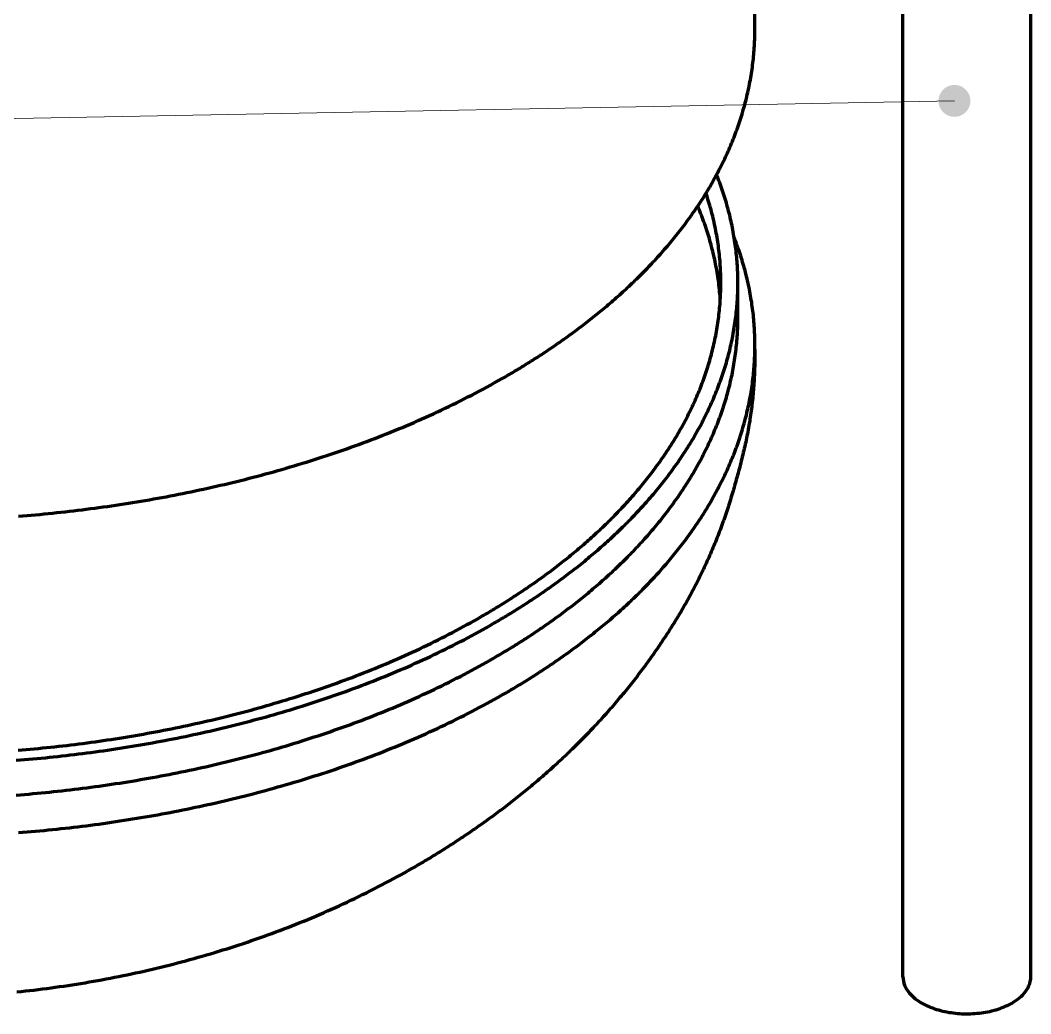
# Model space of a CAD drawing. Header units: millimetres. Extents: x 0 to 841, y 0 to 594.
# Drawn here: x 288.2 to 326.15, y 228.3 to 265.63 of the extents above; entities that cross this region are included whole.
import ezdxf

# ---------------------------------------------------------------- set-up
doc = ezdxf.new("R2010")
doc.units = ezdxf.units.MM
doc.layers.add('01-VISIBLE', color=7, linetype='CONTINUOUS', lineweight=70)
doc.layers.add('08-FINA', color=5, linetype='CONTINUOUS', lineweight=18)

msp = doc.modelspace()

# ---------------------------------------------------------------- hatches: boundary and pattern name
at = {"layer": '08-FINA'}
h = msp.add_hatch(color=7, dxfattribs=at)
h.dxf.hatch_style = 1
edge = h.paths.add_edge_path()
edge.add_arc((323.279, 262.595), 0.6, 0, 360)

# ---------------------------------------------------------------- linework, layer by layer
at = {"layer": '01-VISIBLE'}
for p, q in [((315.788, 265.299), (315.788, 369.81)), ((321.345, 229.688), (321.345, 366.773)), ((326.145, 229.688), (326.145, 366.773)), ((315.148, 254.456), (315.148, 255.762))]:
    msp.add_line(p, q, dxfattribs=at)
for points in [[(306.416, 252.235), (306.485, 252.275), (306.554, 252.315), (306.623, 252.356), (306.693, 252.397), (306.761, 252.437), (306.83, 252.479), (306.899, 252.52), (306.968, 252.561), (307.036, 252.603), (307.105, 252.645), (307.173, 252.687), (307.241, 252.729), (307.309, 252.772), (307.377, 252.814), (307.445, 252.857), (307.512, 252.9), (307.58, 252.943), (307.647, 252.987), (307.715, 253.03), (307.782, 253.074), (307.849, 253.118), (307.916, 253.162), (307.982, 253.207), (308.049, 253.251), (308.116, 253.296), (308.182, 253.341), (308.248, 253.386), (308.314, 253.432), (308.38, 253.477), (308.446, 253.523), (308.512, 253.569), (308.577, 253.615), (308.643, 253.662), (308.708, 253.708), (308.773, 253.755), (308.838, 253.802), (308.903, 253.849), (308.967, 253.897), (309.032, 253.944), (309.096, 253.992), (309.16, 254.04), (309.224, 254.089), (309.288, 254.137), (309.352, 254.186), (309.416, 254.235), (309.479, 254.284), (309.542, 254.333), (309.605, 254.383), (309.668, 254.432), (309.731, 254.482), (309.793, 254.533), (309.856, 254.583), (309.918, 254.634), (309.98, 254.684), (310.042, 254.735), (310.103, 254.787), (310.165, 254.838), (310.226, 254.89), (310.287, 254.942), (310.348, 254.994), (310.409, 255.046), (310.469, 255.099), (310.53, 255.152), (310.59, 255.205), (310.65, 255.258), (310.71, 255.311), (310.769, 255.365), (310.829, 255.419), (310.888, 255.473), (310.947, 255.528), (311.005, 255.582), (311.064, 255.637), (311.122, 255.692), (311.18, 255.747), (311.238, 255.803), (311.296, 255.859), (311.353, 255.915), (311.41, 255.971), (311.467, 256.027), (311.524, 256.084), (311.58, 256.141), (311.637, 256.198), (311.693, 256.255), (311.748, 256.313), (311.804, 256.371), (311.859, 256.429), (311.914, 256.487), (311.969, 256.546), (312.024, 256.605), (312.078, 256.664), (312.132, 256.723), (312.186, 256.782), (312.239, 256.842), (312.292, 256.902), (312.345, 256.962), (312.398, 257.023), (312.45, 257.083), (312.503, 257.144), (312.554, 257.205), (312.606, 257.267), (312.657, 257.328), (312.708, 257.39), (312.759, 257.452), (312.809, 257.515), (312.86, 257.577), (312.909, 257.64), (312.959, 257.703), (313.008, 257.766), (313.057, 257.83), (313.106, 257.894), (313.154, 257.958), (313.202, 258.022), (313.249, 258.087), (313.297, 258.151), (313.344, 258.216), (313.39, 258.282), (313.437, 258.347), (313.483, 258.413), (313.528, 258.479), (313.573, 258.545), (313.618, 258.611), (313.663, 258.678), (313.707, 258.745), (313.751, 258.812), (313.794, 258.879), (313.838, 258.947), (313.88, 259.015), (313.923, 259.083), (313.965, 259.151), (314.006, 259.22), (314.048, 259.288), (314.088, 259.357), (314.129, 259.427), (314.169, 259.496), (314.209, 259.566), (314.248, 259.636), (314.287, 259.706), (314.325, 259.776), (314.363, 259.847), (314.401, 259.918), (314.438, 259.989), (314.475, 260.06), (314.511, 260.131), (314.547, 260.203), (314.582, 260.275), (314.618, 260.347), (314.652, 260.419), (314.686, 260.492), (314.72, 260.565), (314.753, 260.638), (314.786, 260.711), (314.818, 260.784), (314.85, 260.858), (314.881, 260.932), (314.912, 261.006), (314.943, 261.08), (314.973, 261.154), (315.002, 261.229), (315.031, 261.304), (315.06, 261.378), (315.088, 261.454), (315.115, 261.529), (315.142, 261.604), (315.168, 261.68), (315.194, 261.756), (315.22, 261.832), (315.245, 261.908), (315.269, 261.985), (315.293, 262.061), (315.316, 262.138), (315.339, 262.215), (315.362, 262.292), (315.383, 262.369), (315.405, 262.446), (315.425, 262.524), (315.445, 262.601), (315.465, 262.679), (315.484, 262.757), (315.502, 262.835), (315.52, 262.913), (315.538, 262.991), (315.555, 263.07), (315.571, 263.148), (315.586, 263.227), (315.602, 263.306), (315.616, 263.385), (315.63, 263.464), (315.643, 263.543), (315.656, 263.622), (315.668, 263.701), (315.68, 263.78), (315.691, 263.86), (315.701, 263.939), (315.711, 264.019), (315.721, 264.098), (315.729, 264.178), (315.737, 264.258), (315.745, 264.338), (315.752, 264.418), (315.758, 264.498), (315.764, 264.578), (315.769, 264.658), (315.773, 264.738), (315.777, 264.818), (315.781, 264.898), (315.783, 264.978), (315.786, 265.058), (315.787, 265.138), (315.788, 265.218), (315.788, 265.299)], [(315.148, 255.762), (315.148, 255.842), (315.147, 255.922), (315.145, 256.002), (315.143, 256.082), (315.141, 256.162), (315.137, 256.242), (315.133, 256.322), (315.129, 256.402), (315.123, 256.482), (315.118, 256.562), (315.111, 256.642), (315.104, 256.721), (315.097, 256.801), (315.088, 256.881), (315.079, 256.96), (315.07, 257.04), (315.06, 257.119), (315.049, 257.199), (315.038, 257.278), (315.026, 257.357), (315.014, 257.436), (315.001, 257.515), (314.987, 257.594), (314.973, 257.673), (314.958, 257.751), (314.943, 257.83), (314.927, 257.908), (314.911, 257.987), (314.894, 258.065), (314.876, 258.143), (314.858, 258.221), (314.839, 258.299), (314.82, 258.376), (314.8, 258.454), (314.779, 258.531), (314.758, 258.609), (314.737, 258.686), (314.715, 258.763), (314.692, 258.839), (314.669, 258.916), (314.645, 258.992), (314.621, 259.069), (314.596, 259.145), (314.571, 259.221), (314.545, 259.297), (314.519, 259.372), (314.492, 259.448), (314.464, 259.523), (314.436, 259.598), (314.408, 259.673), (314.379, 259.747), (314.35, 259.822)], [(314.508, 255.762), (314.508, 255.844), (314.507, 255.925), (314.505, 256.007), (314.503, 256.088), (314.5, 256.17), (314.497, 256.252), (314.492, 256.333), (314.487, 256.414), (314.482, 256.496), (314.476, 256.577), (314.469, 256.658), (314.462, 256.74), (314.453, 256.821), (314.445, 256.902), (314.435, 256.983), (314.425, 257.064), (314.415, 257.145), (314.403, 257.226), (314.392, 257.306), (314.379, 257.387), (314.366, 257.467), (314.352, 257.548), (314.338, 257.628), (314.323, 257.708), (314.307, 257.788), (314.291, 257.868), (314.274, 257.948), (314.257, 258.028), (314.239, 258.107), (314.22, 258.187), (314.201, 258.266), (314.181, 258.345), (314.16, 258.424), (314.139, 258.503), (314.118, 258.582), (314.095, 258.66), (314.073, 258.738), (314.049, 258.817), (314.025, 258.895), (314.001, 258.972), (313.976, 259.05), (313.95, 259.127)], [(314.487, 255.109), (314.482, 255.19), (314.476, 255.271), (314.469, 255.352), (314.462, 255.433), (314.454, 255.513), (314.445, 255.594), (314.436, 255.675), (314.426, 255.755), (314.415, 255.836), (314.404, 255.916), (314.392, 255.996), (314.38, 256.076), (314.367, 256.157), (314.353, 256.237), (314.339, 256.316), (314.324, 256.396), (314.308, 256.476), (314.292, 256.555), (314.276, 256.635), (314.258, 256.714), (314.24, 256.793), (314.222, 256.872), (314.203, 256.951), (314.183, 257.03), (314.163, 257.108), (314.142, 257.187), (314.12, 257.265), (314.098, 257.343), (314.076, 257.421), (314.053, 257.499), (314.029, 257.576), (314.005, 257.654), (313.98, 257.731), (313.954, 257.808), (313.929, 257.885), (313.902, 257.962), (313.875, 258.038), (313.847, 258.115), (313.819, 258.191), (313.791, 258.267), (313.762, 258.342), (313.732, 258.418), (313.702, 258.493), (313.671, 258.568), (313.64, 258.643)], [(315.788, 253.411), (315.788, 253.492), (315.787, 253.573), (315.785, 253.655), (315.783, 253.736), (315.78, 253.817), (315.777, 253.899), (315.773, 253.98), (315.768, 254.061), (315.763, 254.142), (315.757, 254.223), (315.751, 254.304), (315.744, 254.385), (315.736, 254.466), (315.728, 254.547), (315.719, 254.628), (315.709, 254.709), (315.699, 254.79), (315.688, 254.87), (315.677, 254.951), (315.665, 255.031), (315.652, 255.111), (315.639, 255.192), (315.625, 255.272), (315.611, 255.352), (315.596, 255.432), (315.581, 255.512), (315.565, 255.591), (315.548, 255.671), (315.531, 255.751), (315.513, 255.83), (315.494, 255.909), (315.475, 255.988), (315.456, 256.067), (315.436, 256.146), (315.415, 256.225), (315.394, 256.303), (315.372, 256.381), (315.349, 256.46), (315.327, 256.538), (315.303, 256.616), (315.279, 256.693), (315.255, 256.771), (315.229, 256.848), (315.204, 256.925), (315.178, 257.002), (315.151, 257.079), (315.124, 257.156), (315.096, 257.232), (315.068, 257.309), (315.039, 257.385), (315.01, 257.461)], [(305.511, 243.221), (305.58, 243.261), (305.649, 243.301), (305.718, 243.342), (305.787, 243.382), (305.856, 243.423), (305.924, 243.464), (305.993, 243.506), (306.061, 243.547), (306.13, 243.589), (306.198, 243.631), (306.266, 243.673), (306.334, 243.715), (306.402, 243.757), (306.469, 243.8), (306.537, 243.843), (306.604, 243.886), (306.672, 243.929), (306.739, 243.973), (306.806, 244.016), (306.873, 244.06), (306.94, 244.104), (307.006, 244.149), (307.073, 244.193), (307.139, 244.238), (307.206, 244.283), (307.272, 244.328), (307.338, 244.373), (307.403, 244.419), (307.469, 244.464), (307.535, 244.51), (307.6, 244.556), (307.665, 244.603), (307.73, 244.649), (307.795, 244.696), (307.86, 244.743), (307.925, 244.79), (307.989, 244.838), (308.053, 244.885), (308.118, 244.933), (308.181, 244.981), (308.245, 245.03), (308.309, 245.078), (308.372, 245.127), (308.436, 245.176), (308.499, 245.225), (308.562, 245.274), (308.625, 245.324), (308.687, 245.374), (308.75, 245.424), (308.812, 245.474), (308.874, 245.525), (308.936, 245.575), (308.998, 245.626), (309.059, 245.678), (309.12, 245.729), (309.181, 245.781), (309.242, 245.832), (309.303, 245.885), (309.364, 245.937), (309.424, 245.989), (309.484, 246.042), (309.544, 246.095), (309.604, 246.149), (309.663, 246.202), (309.723, 246.256), (309.782, 246.31), (309.841, 246.364), (309.899, 246.418), (309.958, 246.473), (310.016, 246.528), (310.074, 246.583), (310.132, 246.638), (310.189, 246.694), (310.247, 246.75), (310.304, 246.806), (310.361, 246.862), (310.417, 246.919), (310.473, 246.976), (310.53, 247.033), (310.585, 247.09), (310.641, 247.147), (310.696, 247.205), (310.752, 247.263), (310.806, 247.322), (310.861, 247.38), (310.915, 247.439), (310.969, 247.498), (311.023, 247.557), (311.077, 247.617), (311.13, 247.676), (311.183, 247.736), (311.236, 247.797), (311.288, 247.857), (311.34, 247.918), (311.392, 247.979), (311.443, 248.04), (311.495, 248.101), (311.546, 248.163), (311.596, 248.225), (311.647, 248.287), (311.697, 248.35), (311.746, 248.412), (311.796, 248.475), (311.845, 248.539), (311.894, 248.602), (311.942, 248.666), (311.99, 248.73), (312.038, 248.794), (312.085, 248.858), (312.132, 248.923), (312.179, 248.988), (312.226, 249.053), (312.272, 249.119), (312.317, 249.184), (312.363, 249.25), (312.408, 249.316), (312.452, 249.383), (312.497, 249.45), (312.54, 249.516), (312.584, 249.584), (312.627, 249.651), (312.67, 249.719), (312.712, 249.787), (312.754, 249.855), (312.796, 249.923), (312.837, 249.992), (312.878, 250.061), (312.918, 250.13), (312.958, 250.199), (312.997, 250.269), (313.037, 250.338), (313.075, 250.408), (313.114, 250.479), (313.151, 250.549), (313.189, 250.62), (313.226, 250.691), (313.262, 250.762), (313.298, 250.834), (313.334, 250.905), (313.369, 250.977), (313.404, 251.049), (313.438, 251.122), (313.472, 251.194), (313.505, 251.267), (313.538, 251.34), (313.57, 251.413), (313.602, 251.486), (313.634, 251.56), (313.664, 251.634), (313.695, 251.708), (313.725, 251.782), (313.754, 251.857), (313.783, 251.931), (313.811, 252.006), (313.839, 252.081), (313.867, 252.156), (313.893, 252.232), (313.92, 252.307), (313.945, 252.383), (313.971, 252.459), (313.995, 252.535), (314.02, 252.611), (314.043, 252.688), (314.066, 252.764), (314.089, 252.841), (314.111, 252.918), (314.132, 252.995), (314.153, 253.073), (314.173, 253.15), (314.193, 253.227), (314.212, 253.305), (314.231, 253.383), (314.249, 253.461), (314.266, 253.539), (314.283, 253.617), (314.299, 253.696), (314.315, 253.774), (314.33, 253.853), (314.344, 253.932), (314.358, 254.01), (314.371, 254.089), (314.384, 254.168), (314.396, 254.247), (314.407, 254.327), (314.418, 254.406), (314.428, 254.485), (314.438, 254.565), (314.447, 254.644), (314.456, 254.724), (314.463, 254.803), (314.47, 254.883), (314.477, 254.963), (314.483, 255.043), (314.488, 255.122), (314.493, 255.202), (314.497, 255.282), (314.5, 255.362), (314.503, 255.442), (314.505, 255.522), (314.507, 255.602), (314.508, 255.682), (314.508, 255.762)], [(305.963, 242.96), (306.032, 243), (306.102, 243.04), (306.171, 243.081), (306.24, 243.121), (306.309, 243.162), (306.377, 243.203), (306.446, 243.245), (306.515, 243.286), (306.583, 243.328), (306.651, 243.37), (306.719, 243.412), (306.787, 243.454), (306.855, 243.496), (306.923, 243.539), (306.991, 243.582), (307.058, 243.625), (307.126, 243.668), (307.193, 243.712), (307.26, 243.755), (307.327, 243.799), (307.394, 243.843), (307.461, 243.887), (307.528, 243.932), (307.594, 243.976), (307.661, 244.021), (307.727, 244.066), (307.793, 244.111), (307.859, 244.157), (307.925, 244.203), (307.99, 244.248), (308.056, 244.295), (308.121, 244.341), (308.187, 244.387), (308.252, 244.434), (308.317, 244.481), (308.381, 244.528), (308.446, 244.575), (308.51, 244.623), (308.575, 244.671), (308.639, 244.719), (308.703, 244.767), (308.767, 244.815), (308.83, 244.864), (308.894, 244.913), (308.957, 244.962), (309.021, 245.011), (309.084, 245.06), (309.146, 245.11), (309.209, 245.16), (309.272, 245.21), (309.334, 245.26), (309.396, 245.311), (309.458, 245.362), (309.52, 245.413), (309.581, 245.464), (309.643, 245.515), (309.704, 245.567), (309.765, 245.619), (309.826, 245.671), (309.886, 245.723), (309.947, 245.776), (310.007, 245.829), (310.067, 245.882), (310.127, 245.935), (310.187, 245.988), (310.246, 246.042), (310.305, 246.096), (310.364, 246.15), (310.423, 246.205), (310.482, 246.259), (310.54, 246.314), (310.598, 246.369), (310.656, 246.425), (310.714, 246.48), (310.771, 246.536), (310.828, 246.592), (310.885, 246.648), (310.942, 246.705), (310.999, 246.762), (311.055, 246.819), (311.111, 246.876), (311.167, 246.933), (311.223, 246.991), (311.278, 247.049), (311.333, 247.107), (311.388, 247.165), (311.442, 247.224), (311.497, 247.283), (311.551, 247.342), (311.604, 247.401), (311.658, 247.461), (311.711, 247.521), (311.764, 247.581), (311.817, 247.641), (311.869, 247.702), (311.921, 247.763), (311.973, 247.824), (312.025, 247.885), (312.076, 247.947), (312.127, 248.008), (312.178, 248.07), (312.228, 248.133), (312.278, 248.195), (312.328, 248.258), (312.377, 248.321), (312.426, 248.384), (312.475, 248.448), (312.524, 248.512), (312.572, 248.576), (312.62, 248.64), (312.667, 248.704), (312.715, 248.769), (312.761, 248.834), (312.808, 248.899), (312.854, 248.965), (312.9, 249.03), (312.945, 249.096), (312.991, 249.162), (313.035, 249.229), (313.08, 249.296), (313.124, 249.362), (313.167, 249.43), (313.211, 249.497), (313.254, 249.565), (313.296, 249.632), (313.338, 249.701), (313.38, 249.769), (313.422, 249.837), (313.463, 249.906), (313.503, 249.975), (313.543, 250.045), (313.583, 250.114), (313.623, 250.184), (313.662, 250.254), (313.7, 250.324), (313.738, 250.394), (313.776, 250.465), (313.813, 250.536), (313.85, 250.607), (313.887, 250.679), (313.923, 250.75), (313.958, 250.822), (313.993, 250.894), (314.028, 250.966), (314.062, 251.039), (314.096, 251.111), (314.129, 251.184), (314.162, 251.257), (314.194, 251.33), (314.226, 251.404), (314.257, 251.478), (314.288, 251.552), (314.319, 251.626), (314.349, 251.7), (314.378, 251.774), (314.407, 251.849), (314.435, 251.924), (314.463, 251.999), (314.491, 252.074), (314.518, 252.15), (314.544, 252.225), (314.57, 252.301), (314.595, 252.377), (314.62, 252.453), (314.644, 252.53), (314.668, 252.606), (314.691, 252.683), (314.714, 252.76), (314.736, 252.837), (314.758, 252.914), (314.779, 252.991), (314.799, 253.069), (314.819, 253.146), (314.839, 253.224), (314.857, 253.302), (314.876, 253.38), (314.893, 253.458), (314.91, 253.536), (314.927, 253.615), (314.943, 253.693), (314.958, 253.772), (314.973, 253.85), (314.987, 253.929), (315.001, 254.008), (315.014, 254.087), (315.026, 254.166), (315.038, 254.246), (315.049, 254.325), (315.06, 254.404), (315.07, 254.484), (315.079, 254.563), (315.088, 254.643), (315.096, 254.723), (315.104, 254.802), (315.111, 254.882), (315.118, 254.962), (315.123, 255.042), (315.129, 255.122), (315.133, 255.202), (315.137, 255.282), (315.141, 255.362), (315.143, 255.442), (315.145, 255.522), (315.147, 255.602), (315.148, 255.682), (315.148, 255.762)], [(305.963, 241.653), (306.032, 241.693), (306.102, 241.734), (306.171, 241.774), (306.24, 241.815), (306.309, 241.856), (306.377, 241.897), (306.446, 241.938), (306.515, 241.98), (306.583, 242.021), (306.651, 242.063), (306.719, 242.105), (306.787, 242.148), (306.855, 242.19), (306.923, 242.233), (306.991, 242.275), (307.058, 242.318), (307.126, 242.362), (307.193, 242.405), (307.26, 242.449), (307.327, 242.493), (307.394, 242.537), (307.461, 242.581), (307.528, 242.625), (307.594, 242.67), (307.661, 242.715), (307.727, 242.76), (307.793, 242.805), (307.859, 242.851), (307.925, 242.896), (307.99, 242.942), (308.056, 242.988), (308.121, 243.034), (308.187, 243.081), (308.252, 243.128), (308.317, 243.174), (308.381, 243.222), (308.446, 243.269), (308.51, 243.316), (308.575, 243.364), (308.639, 243.412), (308.703, 243.46), (308.767, 243.509), (308.83, 243.557), (308.894, 243.606), (308.957, 243.655), (309.021, 243.704), (309.084, 243.754), (309.146, 243.804), (309.209, 243.853), (309.272, 243.904), (309.334, 243.954), (309.396, 244.004), (309.458, 244.055), (309.52, 244.106), (309.581, 244.157), (309.643, 244.209), (309.704, 244.261), (309.765, 244.313), (309.826, 244.365), (309.886, 244.417), (309.947, 244.47), (310.007, 244.522), (310.067, 244.575), (310.127, 244.629), (310.187, 244.682), (310.246, 244.736), (310.305, 244.79), (310.364, 244.844), (310.423, 244.898), (310.482, 244.953), (310.54, 245.008), (310.598, 245.063), (310.656, 245.118), (310.714, 245.174), (310.771, 245.23), (310.828, 245.286), (310.885, 245.342), (310.942, 245.398), (310.999, 245.455), (311.055, 245.512), (311.111, 245.569), (311.167, 245.627), (311.223, 245.685), (311.278, 245.742), (311.333, 245.801), (311.388, 245.859), (311.442, 245.918), (311.497, 245.977), (311.551, 246.036), (311.604, 246.095), (311.658, 246.155), (311.711, 246.215), (311.764, 246.275), (311.817, 246.335), (311.869, 246.396), (311.921, 246.456), (311.973, 246.517), (312.025, 246.579), (312.076, 246.64), (312.127, 246.702), (312.178, 246.764), (312.228, 246.826), (312.278, 246.889), (312.328, 246.952), (312.377, 247.015), (312.426, 247.078), (312.475, 247.141), (312.524, 247.205), (312.572, 247.269), (312.62, 247.333), (312.667, 247.398), (312.715, 247.463), (312.761, 247.528), (312.808, 247.593), (312.854, 247.658), (312.9, 247.724), (312.945, 247.79), (312.991, 247.856), (313.035, 247.922), (313.08, 247.989), (313.124, 248.056), (313.167, 248.123), (313.211, 248.191), (313.254, 248.258), (313.296, 248.326), (313.338, 248.394), (313.38, 248.463), (313.422, 248.531), (313.463, 248.6), (313.503, 248.669), (313.543, 248.738), (313.583, 248.808), (313.623, 248.877), (313.662, 248.947), (313.7, 249.018), (313.738, 249.088), (313.776, 249.159), (313.813, 249.23), (313.85, 249.301), (313.887, 249.372), (313.923, 249.444), (313.958, 249.515), (313.993, 249.587), (314.028, 249.66), (314.062, 249.732), (314.096, 249.805), (314.129, 249.878), (314.162, 249.951), (314.194, 250.024), (314.226, 250.098), (314.257, 250.171), (314.288, 250.245), (314.319, 250.319), (314.349, 250.394), (314.378, 250.468), (314.407, 250.543), (314.435, 250.618), (314.463, 250.693), (314.491, 250.768), (314.518, 250.843), (314.544, 250.919), (314.57, 250.995), (314.595, 251.071), (314.62, 251.147), (314.644, 251.223), (314.668, 251.3), (314.691, 251.377), (314.714, 251.453), (314.736, 251.53), (314.758, 251.608), (314.779, 251.685), (314.799, 251.762), (314.819, 251.84), (314.839, 251.918), (314.857, 251.995), (314.876, 252.073), (314.893, 252.152), (314.91, 252.23), (314.927, 252.308), (314.943, 252.387), (314.958, 252.465), (314.973, 252.544), (314.987, 252.623), (315.001, 252.702), (315.014, 252.781), (315.026, 252.86), (315.038, 252.939), (315.049, 253.019), (315.06, 253.098), (315.07, 253.177), (315.079, 253.257), (315.088, 253.337), (315.096, 253.416), (315.104, 253.496), (315.111, 253.576), (315.118, 253.656), (315.123, 253.735), (315.129, 253.815), (315.133, 253.895), (315.137, 253.975), (315.141, 254.055), (315.143, 254.135), (315.145, 254.216), (315.147, 254.296), (315.148, 254.376), (315.148, 254.456)], [(315.787, 253.269), (315.787, 253.189), (315.786, 253.109), (315.785, 253.029), (315.784, 252.949), (315.783, 252.869), (315.781, 252.789), (315.78, 252.709), (315.778, 252.629), (315.775, 252.549), (315.773, 252.469), (315.77, 252.389), (315.766, 252.309), (315.763, 252.229), (315.758, 252.149), (315.754, 252.069), (315.749, 251.99), (315.744, 251.91), (315.738, 251.83), (315.732, 251.75), (315.725, 251.67), (315.718, 251.591), (315.711, 251.511), (315.703, 251.431), (315.695, 251.352), (315.686, 251.272), (315.677, 251.193), (315.668, 251.113), (315.658, 251.034), (315.648, 250.954), (315.637, 250.875), (315.626, 250.796), (315.614, 250.717), (315.602, 250.638), (315.59, 250.559), (315.577, 250.48), (315.563, 250.401), (315.549, 250.322), (315.535, 250.243), (315.52, 250.164), (315.505, 250.086), (315.489, 250.007), (315.473, 249.929), (315.457, 249.851), (315.44, 249.772), (315.423, 249.694), (315.406, 249.616), (315.388, 249.538), (315.369, 249.46), (315.351, 249.382), (315.332, 249.305), (315.313, 249.227), (315.294, 249.149), (315.274, 249.072), (315.255, 248.994), (315.235, 248.917), (315.215, 248.839), (315.194, 248.762), (315.174, 248.684), (315.153, 248.607), (315.132, 248.53), (315.111, 248.453), (315.089, 248.376), (315.068, 248.298), (315.046, 248.221), (315.024, 248.144), (315.002, 248.068), (314.98, 247.991), (314.957, 247.914), (314.934, 247.837), (314.911, 247.761), (314.888, 247.684), (314.865, 247.608), (314.841, 247.531), (314.817, 247.455), (314.793, 247.379), (314.768, 247.302), (314.743, 247.226), (314.718, 247.15), (314.693, 247.074), (314.667, 246.999), (314.641, 246.923), (314.614, 246.848), (314.587, 246.772), (314.56, 246.697), (314.533, 246.622), (314.505, 246.547), (314.477, 246.472), (314.448, 246.397), (314.419, 246.322), (314.39, 246.248), (314.361, 246.174), (314.331, 246.099), (314.301, 246.025), (314.27, 245.951), (314.24, 245.877), (314.209, 245.803), (314.179, 245.729), (314.148, 245.655), (314.116, 245.582), (314.084, 245.508), (314.052, 245.435), (314.019, 245.362), (313.986, 245.289), (313.953, 245.217), (313.919, 245.144), (313.886, 245.071), (313.851, 244.999), (313.817, 244.927), (313.782, 244.855), (313.747, 244.783), (313.712, 244.711), (313.676, 244.639), (313.64, 244.568), (313.604, 244.496), (313.567, 244.425), (313.531, 244.354), (313.494, 244.283), (313.456, 244.213), (313.419, 244.142), (313.381, 244.071), (313.342, 244.001), (313.304, 243.931), (313.265, 243.861), (313.226, 243.791), (313.187, 243.721), (313.147, 243.652), (313.108, 243.582), (313.067, 243.513), (313.027, 243.444), (312.987, 243.375), (312.946, 243.306), (312.905, 243.238), (312.863, 243.169), (312.822, 243.101), (312.78, 243.032), (312.738, 242.964), (312.695, 242.896), (312.653, 242.829), (312.61, 242.761), (312.567, 242.694), (312.524, 242.626), (312.48, 242.559), (312.437, 242.492), (312.393, 242.425), (312.348, 242.358), (312.304, 242.292), (312.259, 242.225), (312.215, 242.159), (312.17, 242.093), (312.124, 242.027), (312.079, 241.961), (312.033, 241.895), (311.987, 241.83), (311.941, 241.764), (311.895, 241.699), (311.848, 241.634), (311.802, 241.569), (311.755, 241.504), (311.707, 241.44), (311.66, 241.375), (311.613, 241.311), (311.565, 241.247), (311.517, 241.183), (311.469, 241.119), (311.42, 241.055), (311.372, 240.991), (311.323, 240.928), (311.274, 240.865), (311.224, 240.802), (311.175, 240.739), (311.125, 240.676), (311.076, 240.613), (311.026, 240.551), (310.975, 240.489), (310.925, 240.426), (310.874, 240.364), (310.823, 240.303), (310.772, 240.241), (310.721, 240.179), (310.67, 240.118), (310.618, 240.057), (310.566, 239.996), (310.514, 239.935), (310.462, 239.874), (310.41, 239.814), (310.357, 239.754), (310.305, 239.693), (310.252, 239.633), (310.199, 239.574), (310.145, 239.514), (310.092, 239.454), (310.038, 239.395), (309.984, 239.336), (309.93, 239.277), (309.876, 239.218), (309.821, 239.16), (309.767, 239.101), (309.712, 239.043), (309.657, 238.985), (309.602, 238.927), (309.546, 238.869), (309.491, 238.811), (309.435, 238.754), (309.379, 238.697), (309.323, 238.639), (309.267, 238.583), (309.21, 238.526), (309.154, 238.469), (309.097, 238.413), (309.04, 238.357), (308.983, 238.3), (308.926, 238.245), (308.868, 238.189), (308.811, 238.133), (308.753, 238.078), (308.695, 238.023), (308.637, 237.968), (308.578, 237.913), (308.52, 237.858), (308.461, 237.804), (308.403, 237.749), (308.344, 237.695), (308.285, 237.641), (308.225, 237.587), (308.166, 237.534), (308.106, 237.48), (308.047, 237.427), (307.987, 237.374), (307.927, 237.321), (307.867, 237.268), (307.806, 237.216), (307.746, 237.163), (307.685, 237.111), (307.625, 237.059), (307.564, 237.007), (307.503, 236.955), (307.441, 236.904), (307.38, 236.852), (307.319, 236.801), (307.257, 236.75), (307.195, 236.699), (307.133, 236.649), (307.071, 236.598), (307.009, 236.548), (306.947, 236.498), (306.884, 236.448), (306.821, 236.398), (306.759, 236.348), (306.696, 236.299), (306.633, 236.249), (306.57, 236.2), (306.506, 236.151), (306.443, 236.102), (306.379, 236.054), (306.316, 236.005), (306.252, 235.957), (306.188, 235.909), (306.124, 235.861), (306.06, 235.813), (305.995, 235.766), (305.931, 235.718), (305.866, 235.671), (305.801, 235.624), (305.737, 235.577), (305.672, 235.53), (305.607, 235.484), (305.541, 235.437), (305.476, 235.391), (305.411, 235.345), (305.345, 235.299), (305.279, 235.254), (305.214, 235.208), (305.148, 235.163), (305.082, 235.117), (305.015, 235.072), (304.949, 235.028), (304.883, 234.983), (304.816, 234.938), (304.75, 234.894), (304.683, 234.85), (304.616, 234.806), (304.549, 234.762), (304.482, 234.718), (304.415, 234.675), (304.348, 234.631), (304.28, 234.588), (304.213, 234.545), (304.145, 234.503), (304.077, 234.46), (304.01, 234.417), (303.942, 234.375), (303.874, 234.333), (303.805, 234.291), (303.737, 234.249), (303.669, 234.208), (303.6, 234.166), (303.532, 234.125), (303.463, 234.084), (303.394, 234.043), (303.326, 234.002), (303.257, 233.961), (303.188, 233.921), (303.118, 233.881), (303.049, 233.841)], [(306.416, 240.347), (306.485, 240.387), (306.554, 240.427), (306.623, 240.468), (306.693, 240.509), (306.761, 240.55), (306.83, 240.591), (306.899, 240.632), (306.968, 240.673), (307.036, 240.715), (307.105, 240.757), (307.173, 240.799), (307.241, 240.841), (307.309, 240.884), (307.377, 240.926), (307.445, 240.969), (307.512, 241.012), (307.58, 241.055), (307.647, 241.099), (307.715, 241.142), (307.782, 241.186), (307.849, 241.23), (307.916, 241.274), (307.982, 241.319), (308.049, 241.363), (308.116, 241.408), (308.182, 241.453), (308.248, 241.498), (308.314, 241.544), (308.38, 241.589), (308.446, 241.635), (308.512, 241.681), (308.577, 241.727), (308.643, 241.774), (308.708, 241.82), (308.773, 241.867), (308.838, 241.914), (308.903, 241.961), (308.967, 242.009), (309.032, 242.057), (309.096, 242.104), (309.16, 242.152), (309.224, 242.201), (309.288, 242.249), (309.352, 242.298), (309.416, 242.347), (309.479, 242.396), (309.542, 242.445), (309.605, 242.495), (309.668, 242.544), (309.731, 242.594), (309.793, 242.645), (309.856, 242.695), (309.918, 242.746), (309.98, 242.796), (310.042, 242.847), (310.103, 242.899), (310.165, 242.95), (310.226, 243.002), (310.287, 243.054), (310.348, 243.106), (310.409, 243.158), (310.469, 243.211), (310.53, 243.264), (310.59, 243.317), (310.65, 243.37), (310.71, 243.423), (310.769, 243.477), (310.829, 243.531), (310.888, 243.585), (310.947, 243.64), (311.005, 243.694), (311.064, 243.749), (311.122, 243.804), (311.18, 243.859), (311.238, 243.915), (311.296, 243.971), (311.353, 244.027), (311.41, 244.083), (311.467, 244.139), (311.524, 244.196), (311.58, 244.253), (311.637, 244.31), (311.693, 244.367), (311.748, 244.425), (311.804, 244.483), (311.859, 244.541), (311.914, 244.599), (311.969, 244.658), (312.024, 244.717), (312.078, 244.776), (312.132, 244.835), (312.186, 244.894), (312.239, 244.954), (312.292, 245.014), (312.345, 245.074), (312.398, 245.135), (312.45, 245.195), (312.503, 245.256), (312.554, 245.317), (312.606, 245.379), (312.657, 245.44), (312.708, 245.502), (312.759, 245.564), (312.809, 245.627), (312.86, 245.689), (312.909, 245.752), (312.959, 245.815), (313.008, 245.879), (313.057, 245.942), (313.106, 246.006), (313.154, 246.07), (313.202, 246.134), (313.249, 246.199), (313.297, 246.263), (313.344, 246.328), (313.39, 246.394), (313.437, 246.459), (313.483, 246.525), (313.528, 246.591), (313.573, 246.657), (313.618, 246.723), (313.663, 246.79), (313.707, 246.857), (313.751, 246.924), (313.794, 246.991), (313.838, 247.059), (313.88, 247.127), (313.923, 247.195), (313.965, 247.263), (314.006, 247.332), (314.048, 247.4), (314.088, 247.469), (314.129, 247.539), (314.169, 247.608), (314.209, 247.678), (314.248, 247.748), (314.287, 247.818), (314.325, 247.888), (314.363, 247.959), (314.401, 248.03), (314.438, 248.101), (314.475, 248.172), (314.511, 248.243), (314.547, 248.315), (314.582, 248.387), (314.618, 248.459), (314.652, 248.531), (314.686, 248.604), (314.72, 248.677), (314.753, 248.75), (314.786, 248.823), (314.818, 248.896), (314.85, 248.97), (314.881, 249.044), (314.912, 249.118), (314.943, 249.192), (314.973, 249.266), (315.002, 249.341), (315.031, 249.416), (315.06, 249.491), (315.088, 249.566), (315.115, 249.641), (315.142, 249.717), (315.168, 249.792), (315.194, 249.868), (315.22, 249.944), (315.245, 250.02), (315.269, 250.097), (315.293, 250.173), (315.316, 250.25), (315.339, 250.327), (315.362, 250.404), (315.383, 250.481), (315.405, 250.558), (315.425, 250.636), (315.445, 250.713), (315.465, 250.791), (315.484, 250.869), (315.502, 250.947), (315.52, 251.025), (315.538, 251.104), (315.555, 251.182), (315.571, 251.26), (315.586, 251.339), (315.602, 251.418), (315.616, 251.497), (315.63, 251.576), (315.643, 251.655), (315.656, 251.734), (315.668, 251.813), (315.68, 251.892), (315.691, 251.972), (315.701, 252.051), (315.711, 252.131), (315.721, 252.211), (315.729, 252.29), (315.737, 252.37), (315.745, 252.45), (315.752, 252.53), (315.758, 252.61), (315.764, 252.69), (315.769, 252.77), (315.773, 252.85), (315.777, 252.93), (315.781, 253.01), (315.783, 253.09), (315.786, 253.17), (315.787, 253.25), (315.788, 253.331), (315.788, 253.411)], [(288.14, 246.995), (288.299, 247.008), (288.459, 247.021), (288.618, 247.035), (288.777, 247.049), (288.936, 247.064), (289.095, 247.079), (289.254, 247.095), (289.412, 247.111), (289.571, 247.128), (289.73, 247.145), (289.889, 247.162), (290.047, 247.18), (290.206, 247.199), (290.365, 247.218), (290.523, 247.237), (290.682, 247.257), (290.84, 247.278), (290.998, 247.299), (291.157, 247.32), (291.315, 247.342), (291.473, 247.364), (291.631, 247.387), (291.789, 247.41), (291.947, 247.434), (292.105, 247.458), (292.262, 247.483), (292.42, 247.508), (292.578, 247.534), (292.735, 247.56), (292.893, 247.587), (293.05, 247.614), (293.207, 247.642), (293.365, 247.67), (293.522, 247.699), (293.679, 247.728), (293.836, 247.758), (293.992, 247.788), (294.149, 247.819), (294.306, 247.85), (294.462, 247.882), (294.619, 247.914), (294.775, 247.947), (294.931, 247.98), (295.087, 248.013), (295.243, 248.048), (295.399, 248.083), (295.555, 248.118), (295.71, 248.154), (295.866, 248.19), (296.021, 248.227), (296.177, 248.264), (296.332, 248.302), (296.487, 248.34), (296.642, 248.379), (296.796, 248.419), (296.951, 248.459), (297.105, 248.499), (297.26, 248.54), (297.414, 248.582), (297.568, 248.624), (297.722, 248.667), (297.876, 248.71), (298.029, 248.754), (298.183, 248.798), (298.336, 248.843), (298.489, 248.888), (298.642, 248.934), (298.795, 248.981), (298.947, 249.028), (299.1, 249.076), (299.252, 249.124), (299.404, 249.173), (299.556, 249.222), (299.708, 249.272), (299.859, 249.322), (300.01, 249.373), (300.161, 249.425), (300.312, 249.477), (300.463, 249.53), (300.614, 249.583), (300.764, 249.637), (300.914, 249.692), (301.064, 249.747), (301.213, 249.803), (301.363, 249.859), (301.512, 249.916), (301.661, 249.974), (301.81, 250.032), (301.958, 250.091), (302.107, 250.15), (302.254, 250.21), (302.402, 250.271), (302.55, 250.332), (302.697, 250.394), (302.844, 250.456), (302.991, 250.52), (303.137, 250.583), (303.283, 250.648), (303.429, 250.713), (303.574, 250.779), (303.72, 250.845), (303.865, 250.912), (304.009, 250.98), (304.154, 251.048), (304.298, 251.117), (304.441, 251.187), (304.585, 251.257), (304.728, 251.328), (304.87, 251.4), (305.013, 251.472), (305.155, 251.545), (305.296, 251.619), (305.438, 251.693), (305.579, 251.769), (305.719, 251.845), (305.859, 251.921), (305.999, 251.998), (306.138, 252.076), (306.277, 252.155), (306.416, 252.235)], [(288.053, 237.825), (288.209, 237.837), (288.365, 237.85), (288.521, 237.864), (288.677, 237.878), (288.833, 237.892), (288.989, 237.907), (289.144, 237.923), (289.3, 237.938), (289.456, 237.955), (289.611, 237.971), (289.767, 237.989), (289.922, 238.006), (290.078, 238.024), (290.233, 238.043), (290.388, 238.062), (290.544, 238.082), (290.699, 238.102), (290.854, 238.122), (291.009, 238.143), (291.164, 238.164), (291.319, 238.186), (291.474, 238.209), (291.629, 238.232), (291.784, 238.255), (291.938, 238.279), (292.093, 238.303), (292.247, 238.328), (292.402, 238.353), (292.556, 238.379), (292.711, 238.405), (292.865, 238.432), (293.019, 238.459), (293.173, 238.486), (293.327, 238.514), (293.481, 238.543), (293.635, 238.572), (293.788, 238.602), (293.942, 238.632), (294.095, 238.662), (294.249, 238.693), (294.402, 238.725), (294.555, 238.757), (294.708, 238.79), (294.861, 238.823), (295.014, 238.856), (295.167, 238.89), (295.319, 238.925), (295.472, 238.96), (295.624, 238.996), (295.777, 239.032), (295.929, 239.068), (296.081, 239.106), (296.233, 239.143), (296.385, 239.181), (296.536, 239.22), (296.688, 239.259), (296.839, 239.299), (296.99, 239.339), (297.141, 239.38), (297.292, 239.421), (297.443, 239.463), (297.594, 239.505), (297.744, 239.548), (297.895, 239.592), (298.045, 239.636), (298.195, 239.68), (298.345, 239.725), (298.494, 239.771), (298.644, 239.817), (298.793, 239.864), (298.943, 239.911), (299.092, 239.959), (299.24, 240.007), (299.389, 240.056), (299.538, 240.105), (299.686, 240.155), (299.834, 240.206), (299.982, 240.257), (300.13, 240.309), (300.277, 240.361), (300.424, 240.414), (300.571, 240.468), (300.718, 240.522), (300.865, 240.576), (301.011, 240.632), (301.158, 240.687), (301.304, 240.744), (301.449, 240.801), (301.595, 240.858), (301.74, 240.917), (301.885, 240.975), (302.03, 241.035), (302.174, 241.095), (302.319, 241.156), (302.463, 241.217), (302.607, 241.279), (302.75, 241.341), (302.893, 241.404), (303.036, 241.468), (303.179, 241.532), (303.321, 241.598), (303.463, 241.663), (303.605, 241.73), (303.746, 241.797), (303.887, 241.864), (304.028, 241.932), (304.169, 242.001), (304.309, 242.071), (304.449, 242.141), (304.588, 242.212), (304.727, 242.284), (304.866, 242.356), (305.005, 242.429), (305.143, 242.503), (305.28, 242.577), (305.418, 242.652), (305.555, 242.728), (305.691, 242.805), (305.827, 242.882), (305.963, 242.96)], [(288.119, 238.203), (288.272, 238.216), (288.424, 238.229), (288.577, 238.243), (288.73, 238.257), (288.882, 238.272), (289.035, 238.287), (289.187, 238.302), (289.34, 238.318), (289.492, 238.334), (289.645, 238.351), (289.797, 238.369), (289.949, 238.386), (290.102, 238.405), (290.254, 238.423), (290.406, 238.442), (290.558, 238.462), (290.71, 238.482), (290.862, 238.503), (291.014, 238.524), (291.165, 238.545), (291.317, 238.567), (291.469, 238.589), (291.62, 238.612), (291.772, 238.635), (291.923, 238.659), (292.075, 238.684), (292.226, 238.708), (292.377, 238.733), (292.529, 238.759), (292.68, 238.785), (292.831, 238.812), (292.981, 238.839), (293.132, 238.866), (293.283, 238.894), (293.434, 238.923), (293.584, 238.952), (293.735, 238.981), (293.885, 239.011), (294.035, 239.042), (294.185, 239.073), (294.335, 239.104), (294.485, 239.136), (294.635, 239.168), (294.785, 239.201), (294.935, 239.235), (295.084, 239.269), (295.234, 239.303), (295.383, 239.338), (295.532, 239.373), (295.681, 239.409), (295.83, 239.445), (295.979, 239.482), (296.127, 239.52), (296.276, 239.558), (296.424, 239.596), (296.573, 239.635), (296.721, 239.674), (296.869, 239.714), (297.017, 239.755), (297.164, 239.796), (297.312, 239.837), (297.459, 239.879), (297.607, 239.922), (297.754, 239.965), (297.901, 240.008), (298.048, 240.053), (298.194, 240.097), (298.341, 240.142), (298.487, 240.188), (298.633, 240.234), (298.779, 240.281), (298.925, 240.329), (299.071, 240.377), (299.216, 240.425), (299.361, 240.474), (299.507, 240.524), (299.651, 240.574), (299.796, 240.624), (299.941, 240.676), (300.085, 240.727), (300.229, 240.78), (300.373, 240.833), (300.516, 240.886), (300.66, 240.94), (300.803, 240.995), (300.946, 241.05), (301.089, 241.106), (301.231, 241.163), (301.374, 241.22), (301.516, 241.277), (301.658, 241.335), (301.799, 241.394), (301.941, 241.454), (302.082, 241.514), (302.222, 241.574), (302.363, 241.635), (302.503, 241.697), (302.643, 241.76), (302.783, 241.823), (302.922, 241.887), (303.062, 241.951), (303.2, 242.016), (303.339, 242.082), (303.477, 242.148), (303.615, 242.215), (303.753, 242.282), (303.89, 242.35), (304.027, 242.419), (304.164, 242.489), (304.3, 242.559), (304.436, 242.63), (304.572, 242.701), (304.707, 242.773), (304.842, 242.846), (304.976, 242.92), (305.11, 242.994), (305.244, 243.069), (305.378, 243.145), (305.511, 243.221)], [(288.053, 236.518), (288.209, 236.531), (288.365, 236.544), (288.521, 236.558), (288.677, 236.572), (288.833, 236.586), (288.989, 236.601), (289.144, 236.616), (289.3, 236.632), (289.456, 236.648), (289.611, 236.665), (289.767, 236.682), (289.922, 236.7), (290.078, 236.718), (290.233, 236.737), (290.388, 236.756), (290.544, 236.775), (290.699, 236.795), (290.854, 236.816), (291.009, 236.837), (291.164, 236.858), (291.319, 236.88), (291.474, 236.902), (291.629, 236.925), (291.784, 236.949), (291.938, 236.972), (292.093, 236.997), (292.247, 237.021), (292.402, 237.047), (292.556, 237.072), (292.711, 237.098), (292.865, 237.125), (293.019, 237.152), (293.173, 237.18), (293.327, 237.208), (293.481, 237.237), (293.635, 237.266), (293.788, 237.295), (293.942, 237.325), (294.095, 237.356), (294.249, 237.387), (294.402, 237.419), (294.555, 237.451), (294.708, 237.483), (294.861, 237.516), (295.014, 237.55), (295.167, 237.584), (295.319, 237.619), (295.472, 237.654), (295.624, 237.689), (295.777, 237.725), (295.929, 237.762), (296.081, 237.799), (296.233, 237.837), (296.385, 237.875), (296.536, 237.914), (296.688, 237.953), (296.839, 237.993), (296.99, 238.033), (297.141, 238.074), (297.292, 238.115), (297.443, 238.157), (297.594, 238.199), (297.744, 238.242), (297.895, 238.285), (298.045, 238.329), (298.195, 238.374), (298.345, 238.419), (298.494, 238.464), (298.644, 238.511), (298.793, 238.557), (298.943, 238.605), (299.092, 238.652), (299.24, 238.701), (299.389, 238.75), (299.538, 238.799), (299.686, 238.849), (299.834, 238.9), (299.982, 238.951), (300.13, 239.003), (300.277, 239.055), (300.424, 239.108), (300.571, 239.161), (300.718, 239.215), (300.865, 239.27), (301.011, 239.325), (301.158, 239.381), (301.304, 239.437), (301.449, 239.494), (301.595, 239.552), (301.74, 239.61), (301.885, 239.669), (302.03, 239.728), (302.174, 239.788), (302.319, 239.849), (302.463, 239.91), (302.607, 239.972), (302.75, 240.035), (302.893, 240.098), (303.036, 240.162), (303.179, 240.226), (303.321, 240.291), (303.463, 240.357), (303.605, 240.423), (303.746, 240.49), (303.887, 240.558), (304.028, 240.626), (304.169, 240.695), (304.309, 240.765), (304.449, 240.835), (304.588, 240.906), (304.727, 240.977), (304.866, 241.05), (305.005, 241.123), (305.143, 241.196), (305.28, 241.271), (305.418, 241.346), (305.555, 241.422), (305.691, 241.498), (305.827, 241.575), (305.963, 241.653)], [(288.14, 235.107), (288.299, 235.12), (288.459, 235.133), (288.618, 235.147), (288.777, 235.161), (288.936, 235.176), (289.095, 235.191), (289.254, 235.207), (289.412, 235.223), (289.571, 235.24), (289.73, 235.257), (289.889, 235.274), (290.047, 235.292), (290.206, 235.311), (290.365, 235.33), (290.523, 235.349), (290.682, 235.369), (290.84, 235.39), (290.998, 235.411), (291.157, 235.432), (291.315, 235.454), (291.473, 235.476), (291.631, 235.499), (291.789, 235.522), (291.947, 235.546), (292.105, 235.57), (292.262, 235.595), (292.42, 235.62), (292.578, 235.646), (292.735, 235.672), (292.893, 235.699), (293.05, 235.726), (293.207, 235.754), (293.365, 235.782), (293.522, 235.811), (293.679, 235.84), (293.836, 235.87), (293.992, 235.9), (294.149, 235.931), (294.306, 235.962), (294.462, 235.994), (294.619, 236.026), (294.775, 236.059), (294.931, 236.092), (295.087, 236.126), (295.243, 236.16), (295.399, 236.195), (295.555, 236.23), (295.71, 236.266), (295.866, 236.302), (296.021, 236.339), (296.177, 236.376), (296.332, 236.414), (296.487, 236.452), (296.642, 236.491), (296.796, 236.531), (296.951, 236.571), (297.105, 236.611), (297.26, 236.652), (297.414, 236.694), (297.568, 236.736), (297.722, 236.779), (297.876, 236.822), (298.029, 236.866), (298.183, 236.91), (298.336, 236.955), (298.489, 237), (298.642, 237.046), (298.795, 237.093), (298.947, 237.14), (299.1, 237.188), (299.252, 237.236), (299.404, 237.285), (299.556, 237.334), (299.708, 237.384), (299.859, 237.434), (300.01, 237.485), (300.161, 237.537), (300.312, 237.589), (300.463, 237.642), (300.614, 237.695), (300.764, 237.749), (300.914, 237.804), (301.064, 237.859), (301.213, 237.915), (301.363, 237.971), (301.512, 238.028), (301.661, 238.086), (301.81, 238.144), (301.958, 238.203), (302.107, 238.262), (302.254, 238.322), (302.402, 238.383), (302.55, 238.444), (302.697, 238.506), (302.844, 238.568), (302.991, 238.632), (303.137, 238.695), (303.283, 238.76), (303.429, 238.825), (303.574, 238.891), (303.72, 238.957), (303.865, 239.024), (304.009, 239.092), (304.154, 239.16), (304.298, 239.229), (304.441, 239.299), (304.585, 239.369), (304.728, 239.44), (304.87, 239.512), (305.013, 239.584), (305.155, 239.657), (305.296, 239.731), (305.438, 239.806), (305.579, 239.881), (305.719, 239.957), (305.859, 240.033), (305.999, 240.111), (306.138, 240.189), (306.277, 240.267), (306.416, 240.347)], [(288.076, 229.125), (288.236, 229.142), (288.397, 229.159), (288.557, 229.178), (288.717, 229.196), (288.877, 229.216), (289.037, 229.236), (289.198, 229.257), (289.357, 229.278), (289.517, 229.3), (289.677, 229.322), (289.837, 229.346), (289.996, 229.369), (290.156, 229.394), (290.315, 229.419), (290.475, 229.445), (290.634, 229.471), (290.793, 229.498), (290.952, 229.526), (291.111, 229.554), (291.269, 229.583), (291.428, 229.613), (291.587, 229.643), (291.745, 229.673), (291.903, 229.705), (292.061, 229.737), (292.219, 229.77), (292.377, 229.803), (292.535, 229.837), (292.693, 229.872), (292.85, 229.907), (293.007, 229.943), (293.165, 229.979), (293.322, 230.017), (293.478, 230.054), (293.635, 230.093), (293.792, 230.132), (293.948, 230.172), (294.104, 230.212), (294.26, 230.253), (294.416, 230.295), (294.572, 230.337), (294.727, 230.38), (294.883, 230.424), (295.038, 230.468), (295.193, 230.513), (295.348, 230.559), (295.502, 230.605), (295.657, 230.652), (295.811, 230.699), (295.965, 230.748), (296.119, 230.796), (296.272, 230.846), (296.426, 230.896), (296.579, 230.947), (296.732, 230.998), (296.885, 231.05), (297.037, 231.103), (297.189, 231.156), (297.341, 231.21), (297.493, 231.265), (297.645, 231.321), (297.796, 231.377), (297.947, 231.433), (298.098, 231.491), (298.248, 231.549), (298.399, 231.607), (298.549, 231.667), (298.699, 231.727), (298.848, 231.787), (298.997, 231.849), (299.146, 231.911), (299.295, 231.974), (299.443, 232.037), (299.592, 232.101), (299.739, 232.166), (299.887, 232.231), (300.034, 232.297), (300.181, 232.364), (300.328, 232.431), (300.474, 232.499), (300.62, 232.568), (300.766, 232.637), (300.911, 232.707), (301.056, 232.778), (301.201, 232.85), (301.345, 232.922), (301.489, 232.995), (301.633, 233.068), (301.776, 233.142), (301.919, 233.217), (302.062, 233.293), (302.204, 233.369), (302.346, 233.446), (302.487, 233.523), (302.628, 233.602), (302.769, 233.681), (302.909, 233.76), (303.049, 233.841)], [(321.345, 229.688), (321.349, 229.607), (321.362, 229.527), (321.382, 229.448), (321.409, 229.372), (321.443, 229.298), (321.482, 229.227), (321.527, 229.159), (321.576, 229.095), (321.63, 229.034), (321.687, 228.976), (321.747, 228.921), (321.809, 228.869), (321.874, 228.82), (321.941, 228.774), (322.01, 228.731), (322.08, 228.69), (322.152, 228.652), (322.224, 228.616), (322.298, 228.583), (322.373, 228.551), (322.449, 228.522), (322.525, 228.495), (322.603, 228.47), (322.68, 228.446), (322.759, 228.425), (322.838, 228.405), (322.917, 228.388), (322.996, 228.372), (323.076, 228.357), (323.157, 228.345), (323.237, 228.334), (323.318, 228.325), (323.399, 228.317), (323.479, 228.311), (323.561, 228.307), (323.642, 228.304), (323.723, 228.302), (323.804, 228.303), (323.885, 228.305), (323.966, 228.308), (324.047, 228.313), (324.128, 228.32), (324.209, 228.329), (324.29, 228.339), (324.37, 228.35), (324.45, 228.363), (324.53, 228.379), (324.609, 228.395), (324.688, 228.414), (324.767, 228.434), (324.845, 228.456), (324.923, 228.481), (325, 228.507), (325.076, 228.535), (325.151, 228.565), (325.226, 228.597), (325.299, 228.632), (325.371, 228.669), (325.442, 228.708)], [(325.442, 228.708), (325.514, 228.752), (325.585, 228.798), (325.653, 228.847), (325.719, 228.9), (325.782, 228.955), (325.842, 229.014), (325.899, 229.076), (325.951, 229.142), (325.999, 229.212), (326.041, 229.284), (326.077, 229.361), (326.106, 229.439), (326.128, 229.521), (326.141, 229.604), (326.145, 229.688)]]:
    msp.add_lwpolyline(points, dxfattribs=at)
at = {"layer": '08-FINA'}
msp.add_line((51.499, 257.454), (323.279, 262.595), dxfattribs=at)

doc.saveas('drawing.dxf')
